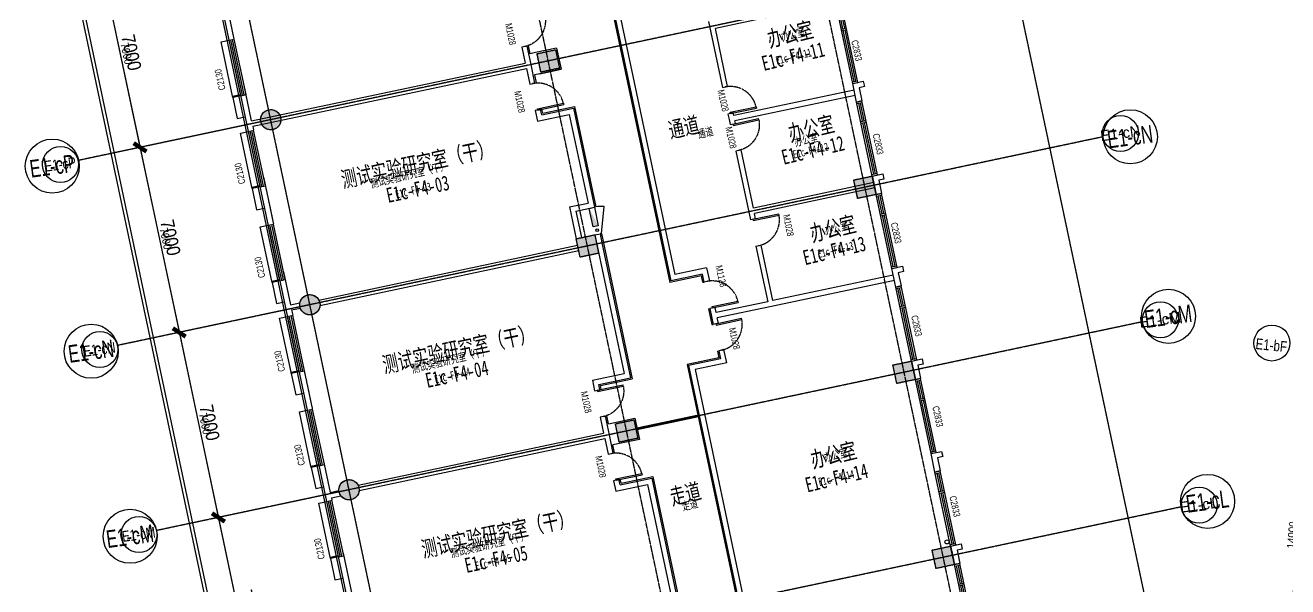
# Model space of a CAD drawing. Header units: millimetres. Extents: x 11669738 to 11859441, y -6222081 to -6069093.
# Drawn here: x 11678483 to 11725210, y -6157196 to -6136416 of the extents above; entities that cross this region are included whole.
import ezdxf
from ezdxf.enums import TextEntityAlignment as Align

# ---------------------------------------------------------------- set-up
doc = ezdxf.new("R2010")
doc.units = ezdxf.units.MM
for name, pattern in [('DASH', [0.35, 0.25, -0.1]), ('E-COLS-F4$0$HIDDEN', [0.375, 0.25, -0.125]), ('E-RG-1F$0$$0$DOTE', [2.42, 2, -0.2, 0.02, -0.2]), ('E1-RI-4F$0$DASHDOT', [1, 0.5, -0.25, 0, -0.25]), ('E1-RI-4F$0$DASHED', [0.75, 0.5, -0.25]), ('E1-RI-4F$0$DASHED2', [0.375, 0.25, -0.125]), ('XRE2$0$HIDDEN', [0.375, 0.25, -0.125])]:
    doc.linetypes.add(name, pattern=pattern)
for name, color, linetype in [('A—墙体', 7, 'Continuous'), ('A—文字索引', 40, 'Continuous'), ('A—轴线、尺寸', 1, 'Continuous'), ('A—门窗', 135, 'Continuous'), ('E-COLS-F4$0$0S-COLS-HATCH', 8, 'Continuous'), ('E-COLS-F4$0$0S-COLS-I', 90, 'E-COLS-F4$0$HIDDEN'), ('E1-RI-4F$0$0M-FIRE', 30, 'E1-RI-4F$0$DASHDOT'), ('E1-RI-4F$0$A-HATH', 9, 'Continuous'), ('E1-RI-4F$0$A-ROOF-DRAN', 175, 'Continuous'), ('E1-RI-4F$0$A-SYMB-DOOR', 4, 'Continuous'), ('E1-RI-4F$0$A-SYMB-DOOR1', 4, 'Continuous'), ('I—平面—文字', 40, 'Continuous'), ('I—平面—文字（放大1：100）', 40, 'XRE2$0$HIDDEN'), ('I—平面—消防设施', 10, 'Continuous'), ('I—平面—装饰面层线', 192, 'Continuous'), ('I—平面—门', 22, 'Continuous'), ('轴线100', 1, 'Continuous')]:
    doc.layers.add(name, color=color, linetype=linetype)
doc.layers.add('E1-RI-4F$0$A-WALL', color=7, linetype='Continuous', lineweight=5)
doc.styles.add('ARIAL', font='SIMYOU.TTF', dxfattribs={"width": 0.9})
doc.styles.add('E1-RI-4F$0$ECADI-TXT', font='SIMYOU.TTF')
doc.styles.add('XD2008', font='simhei.ttf', dxfattribs={"width": 0.85})
doc.dimstyles.new('200', dxfattribs={"dimscale": 200, "dimtxt": 2.5, "dimasz": 2, "dimexe": 1, "dimexo": 1, "dimgap": 0.8, "dimtad": 1, "dimdec": 0, "dimdsep": 46, "dimtxsty": 'ARIAL', "dimblk1": 'ARCHTICK', "dimblk2": 'ARCHTICK', "dimsah": 1, "dimcen": -0.9, "dimdle": 1, "dimclrd": 256, "dimclre": 256, "dimclrt": 40, "dimaunit": 1, "dimadec": 0, "dimazin": 0, "dimtfac": 0.35, "dimtdec": 0, "dimtix": 1, "dimtmove": 2, "dimatfit": 3, "dimldrblk": 'ARCHTICK', "dimfxl": 0, "dimtvp": 0.8, "dimtolj": 1, "dimtzin": 0, "dimarcsym": 0})
doc.dimstyles.new('副本 100', dxfattribs={"dimscale": 100, "dimtxt": 2.5, "dimasz": 2, "dimexe": 1, "dimexo": 1, "dimgap": 0.8, "dimtad": 1, "dimdec": 0, "dimdsep": 46, "dimtxsty": 'ARIAL', "dimblk1": 'ARCHTICK', "dimblk2": 'ARCHTICK', "dimsah": 1, "dimcen": -0.9, "dimdle": 1, "dimclrd": 256, "dimclre": 256, "dimclrt": 40, "dimaunit": 1, "dimadec": 0, "dimazin": 0, "dimtfac": 0.35, "dimtdec": 0, "dimtix": 1, "dimtmove": 2, "dimatfit": 3, "dimldrblk": 'ARCHTICK', "dimfxl": 0, "dimtvp": 0.8, "dimtolj": 1, "dimtzin": 0, "dimarcsym": 0})

# ---------------------------------------------------------------- blocks, each defined once
blk = doc.blocks.new('E1-RI-4F$0$ECADI-TAG-DOOR')
blk = doc.blocks.new('E1-RI-4F$0$窗4')
at = {"layer": 'A—门窗'}
for p, q in [((10183925, -8423476), (10183925, -8420676)), ((10183925, -8420676), (10184125, -8420676)), ((10184125, -8423476), (10184125, -8420676)), ((10183925, -8420736), (10184125, -8420736)), ((10183992, -8421416), (10183992, -8420736)), ((10184058, -8421416), (10184058, -8420736)), ((10183925, -8421416), (10184125, -8421416)), ((10183925, -8421476), (10184125, -8421476)), ((10183992, -8423416), (10183992, -8421476)), ((10184058, -8423416), (10184058, -8421476)), ((10183925, -8423416), (10184125, -8423416)), ((10183925, -8423476), (10184125, -8423476))]:
    blk.add_line(p, q, dxfattribs=at)
blk = doc.blocks.new('E1-RI-4F$0$XFX-BX')
blk.add_lwpolyline([(0, 0), (0, 200), (700, 200), (700, 0)], close=True)
blk.add_solid([(0, 0), (0, 0), (700, 0), (700, 200)])
blk = doc.blocks.new('E1-RI-4F$0$窗3')
at = {"layer": 'A—门窗'}
for p, q in [((10160998, -8417102), (10161298, -8417102)), ((10161298, -8419202), (10161298, -8417102)), ((10161364, -8419202), (10161364, -8417102)), ((10161431, -8419202), (10161431, -8417102)), ((10161498, -8419202), (10161498, -8417102)), ((10161298, -8419202), (10161498, -8419202))]:
    blk.add_line(p, q, dxfattribs=at)
for points in [[(10160998, -8419152), (10160998, -8417102), (10160998, -8417102)], [(10161298, -8419202), (10160998, -8419202), (10160998, -8419152), (10161298, -8419152)], [(10160998, -8419202), (10160998, -8420002), (10161298, -8420002)]]:
    blk.add_lwpolyline(points, dxfattribs=at)
at = {"layer": 'E1-RI-4F$0$A-WALL'}
blk.add_line((10161298, -8417102), (10161498, -8417102), dxfattribs=at)
blk = doc.blocks.new('E-COLS-F4')
at = {"layer": 'E-COLS-F4$0$0S-COLS-HATCH'}
for points in [[(11697425, -6137467), (11698110, -6137322), (11698255, -6138007), (11697570, -6138152)], [(11709147, -6142141), (11709832, -6141996), (11709977, -6142681), (11709292, -6142826)], [(11698875, -6144316), (11699560, -6144171), (11699705, -6144856), (11699020, -6145000)], [(11710597, -6148989), (11711282, -6148844), (11711427, -6149529), (11710742, -6149674)], [(11700325, -6151164), (11701010, -6151019), (11701154, -6151704), (11700470, -6151849)], [(11712047, -6155838), (11712732, -6155693), (11712877, -6156377), (11712192, -6156522)]]:
    blk.add_hatch(color=18, dxfattribs=at).paths.add_polyline_path(points)
h = blk.add_hatch(color=18, dxfattribs=at)
edge = h.paths.add_edge_path()
edge.add_arc((11687568, -6139912), 375, 0, 360)
h = blk.add_hatch(color=18, dxfattribs=at)
edge = h.paths.add_edge_path()
edge.add_arc((11689018, -6146760), 375, 0, 360)
h = blk.add_hatch(color=18, dxfattribs=at)
edge = h.paths.add_edge_path()
edge.add_arc((11690467, -6153608), 375, 0, 360)
at = {"layer": 'A—墙体'}
for points in [[(11697425, -6137467), (11698110, -6137322), (11698255, -6138007), (11697570, -6138152)], [(11709147, -6142141), (11709832, -6141996), (11709977, -6142681), (11709292, -6142826)], [(11698875, -6144316), (11699560, -6144171), (11699705, -6144856), (11699020, -6145000)], [(11710597, -6148989), (11711282, -6148844), (11711427, -6149529), (11710742, -6149674)], [(11700325, -6151164), (11701010, -6151019), (11701154, -6151704), (11700470, -6151849)], [(11712047, -6155838), (11712732, -6155693), (11712877, -6156377), (11712192, -6156522)]]:
    blk.add_lwpolyline(points, close=True, dxfattribs=at)
blk.add_lwpolyline([(11698314, -6138046), (11697532, -6138212)], dxfattribs=at)
for centre in [(11687568, -6139912), (11689018, -6146760), (11690467, -6153608)]:
    blk.add_circle(centre, 375, dxfattribs=at)
at = {"layer": 'E-COLS-F4$0$0S-COLS-I'}
for points in [[(11697425, -6137467), (11698110, -6137322), (11698255, -6138007), (11697570, -6138152)], [(11709147, -6142141), (11709832, -6141996), (11709977, -6142681), (11709292, -6142826)], [(11698875, -6144316), (11699560, -6144171), (11699705, -6144856), (11699020, -6145000)], [(11710597, -6148989), (11711282, -6148844), (11711427, -6149529), (11710742, -6149674)], [(11700325, -6151164), (11701010, -6151019), (11701154, -6151704), (11700470, -6151849)], [(11712047, -6155838), (11712732, -6155693), (11712877, -6156377), (11712192, -6156522)]]:
    blk.add_lwpolyline(points, close=True, dxfattribs=at)
for centre in [(11687568, -6139912), (11689018, -6146760), (11690467, -6153608)]:
    blk.add_circle(centre, 375, dxfattribs=at)
at = {"layer": 'I—平面—装饰面层线'}
for p, q in [((11697366, -6137429), (11697170, -6137470)), ((11698149, -6137263), (11697366, -6137429)), ((11698149, -6137263), (11698314, -6138046)), ((11698314, -6138046), (11697532, -6138212)), ((11697532, -6138212), (11698314, -6138046)), ((11697532, -6138212), (11697336, -6138253))]:
    blk.add_line(p, q, dxfattribs=at)
blk = doc.blocks.new('_ArchTick')
at = {"color": 0, "linetype": 'ByBlock', "const_width": 0.4}
blk.add_lwpolyline([(-0.5, -0.5), (0.5, 0.5)], dxfattribs=at)
blk = doc.blocks.new('*D174')
at = {"layer": 'A—轴线、尺寸', "linetype": 'ByBlock', "lineweight": -2}
for p, q in [((11684915, -6126163), (11678672, -6127485)), ((11678826, -6127248), (11697082, -6213487)), ((11703088, -6212011), (11696845, -6213332))]:
    blk.add_line(p, q, dxfattribs=at)
at = {"layer": 'Defpoints', "color": 0, "linetype": 'ByBlock'}
for p in [(11685111, -6126122), (11703284, -6211969), (11697041, -6213291)]:
    blk.add_point(p, dxfattribs=at)
at = {"layer": 'A—轴线、尺寸', "linetype": 'ByBlock', "lineweight": -2, "xscale": 400.0000000000001, "yscale": 400, "zscale": 400}
for p, rotation in [((11678867, -6127443), 101.9526484555738), ((11697041, -6213291), 281.9526484555738)]:
    blk.add_blockref('_ArchTick', p, dxfattribs=dict(at, rotation=rotation))
at = {"layer": 'A—轴线、尺寸', "color": 40, "linetype": 'ByBlock', "insert": (11688355, -6170282), "char_height": 500, "attachment_point": 5, "rotation": 281.9526, "style": 'ARIAL'}
blk.add_mtext('\\A1;87750', dxfattribs=at)
blk = doc.blocks.new('*D184')
at = {"layer": 'A—轴线、尺寸', "linetype": 'ByBlock', "lineweight": -2}
for p, q in [((11690328, -6153638), (11685436, -6154673)), ((11685591, -6154436), (11687123, -6161676)), ((11691778, -6160486), (11686886, -6161521))]:
    blk.add_line(p, q, dxfattribs=at)
at = {"layer": 'Defpoints', "color": 0, "linetype": 'ByBlock'}
for p in [(11690524, -6153596), (11691973, -6160445), (11687082, -6161480)]:
    blk.add_point(p, dxfattribs=at)
at = {"layer": 'A—轴线、尺寸', "linetype": 'ByBlock', "lineweight": -2, "xscale": 400.0000000000001, "yscale": 400, "zscale": 400}
for p, rotation in [((11685632, -6154632), 101.9526484555738), ((11687082, -6161480), 281.9526484555738)]:
    blk.add_blockref('_ArchTick', p, dxfattribs=dict(at, rotation=rotation))
at = {"layer": 'A—轴线、尺寸', "color": 40, "linetype": 'ByBlock', "insert": (11686758, -6157971), "char_height": 500, "attachment_point": 5, "rotation": 281.9526, "style": 'ARIAL'}
blk.add_mtext('\\A1;7000', dxfattribs=at)
blk = doc.blocks.new('*D185')
at = {"layer": 'A—轴线、尺寸', "linetype": 'ByBlock', "lineweight": -2}
for p, q in [((11688878, -6146790), (11683987, -6147825)), ((11684141, -6147588), (11685673, -6154828)), ((11690328, -6153638), (11685436, -6154673))]:
    blk.add_line(p, q, dxfattribs=at)
at = {"layer": 'Defpoints', "color": 0, "linetype": 'ByBlock'}
for p in [(11689074, -6146748), (11690524, -6153596), (11685632, -6154632)]:
    blk.add_point(p, dxfattribs=at)
at = {"layer": 'A—轴线、尺寸', "linetype": 'ByBlock', "lineweight": -2, "xscale": 400.0000000000001, "yscale": 400, "zscale": 400}
for p, rotation in [((11684182, -6147784), 101.9526484555738), ((11685632, -6154632), 281.9526484555738)]:
    blk.add_blockref('_ArchTick', p, dxfattribs=dict(at, rotation=rotation))
at = {"layer": 'A—轴线、尺寸', "color": 40, "linetype": 'ByBlock', "insert": (11685308, -6151123), "char_height": 500, "attachment_point": 5, "rotation": 281.9526, "style": 'ARIAL'}
blk.add_mtext('\\A1;7000', dxfattribs=at)
blk = doc.blocks.new('*D186')
at = {"layer": 'A—轴线、尺寸', "linetype": 'ByBlock', "lineweight": -2}
for p, q in [((11687428, -6139941), (11682537, -6140977)), ((11682691, -6140740), (11684224, -6147979)), ((11688878, -6146790), (11683987, -6147825))]:
    blk.add_line(p, q, dxfattribs=at)
at = {"layer": 'Defpoints', "color": 0, "linetype": 'ByBlock'}
for p in [(11687624, -6139900), (11689074, -6146748), (11684182, -6147784)]:
    blk.add_point(p, dxfattribs=at)
at = {"layer": 'A—轴线、尺寸', "linetype": 'ByBlock', "lineweight": -2, "xscale": 400.0000000000001, "yscale": 400, "zscale": 400}
for p, rotation in [((11682733, -6140935), 101.9526484555738), ((11684182, -6147784), 281.9526484555738)]:
    blk.add_blockref('_ArchTick', p, dxfattribs=dict(at, rotation=rotation))
at = {"layer": 'A—轴线、尺寸', "color": 40, "linetype": 'ByBlock', "insert": (11683858, -6144275), "char_height": 500, "attachment_point": 5, "rotation": 281.9526, "style": 'ARIAL'}
blk.add_mtext('\\A1;7000', dxfattribs=at)
blk = doc.blocks.new('*D187')
at = {"layer": 'A—轴线、尺寸', "linetype": 'ByBlock', "lineweight": -2}
for p, q in [((11685979, -6133093), (11681087, -6134129)), ((11681241, -6133891), (11682774, -6141131)), ((11687428, -6139941), (11682537, -6140977))]:
    blk.add_line(p, q, dxfattribs=at)
at = {"layer": 'Defpoints', "color": 0, "linetype": 'ByBlock'}
for p in [(11686174, -6133052), (11687624, -6139900), (11682733, -6140935)]:
    blk.add_point(p, dxfattribs=at)
at = {"layer": 'A—轴线、尺寸', "linetype": 'ByBlock', "lineweight": -2, "xscale": 400.0000000000001, "yscale": 400, "zscale": 400}
for p, rotation in [((11681283, -6134087), 101.9526484555738), ((11682733, -6140935), 281.9526484555738)]:
    blk.add_blockref('_ArchTick', p, dxfattribs=dict(at, rotation=rotation))
at = {"layer": 'A—轴线、尺寸', "color": 40, "linetype": 'ByBlock', "insert": (11682409, -6137426), "char_height": 500, "attachment_point": 5, "rotation": 281.9526, "style": 'ARIAL'}
blk.add_mtext('\\A1;7000', dxfattribs=at)
blk = doc.blocks.new('*D386')
at = {"layer": 'Defpoints', "color": 0, "linetype": 'ByBlock'}
for p in [(11958260, -6339467), (11952068, -6352974), (11957027, -6353413)]:
    blk.add_point(p, dxfattribs=at)
at = {"layer": '轴线100', "linetype": 'ByBlock', "lineweight": -2}
for p, q in [((11953310, -6338929), (11952059, -6353074)), ((11958160, -6339458), (11953201, -6339020)), ((11956927, -6353404), (11951968, -6352966))]:
    blk.add_line(p, q, dxfattribs=at)
at = {"layer": '轴线100', "linetype": 'ByBlock', "lineweight": -2, "xscale": 200, "yscale": 200, "zscale": 200}
for p, rotation in [((11953301, -6339029), 84.94782860317694), ((11952068, -6352974), 264.947828603177)]:
    blk.add_blockref('_ArchTick', p, dxfattribs=dict(at, rotation=rotation))
at = {"layer": '轴线100', "color": 40, "linetype": 'ByBlock', "insert": (11952455, -6345981), "char_height": 300, "attachment_point": 5, "rotation": 84.9478, "style": 'ARIAL'}
blk.add_mtext('\\A1;14000', dxfattribs=at)
blk = doc.blocks.new('*D348')
at = {"layer": 'Defpoints', "color": 0, "linetype": 'ByBlock'}
for p in [(11685111, -6126122), (11703284, -6211969), (11696925, -6213316)]:
    blk.add_point(p, dxfattribs=at)
at = {"layer": '轴线100', "linetype": 'ByBlock', "lineweight": -2}
for p, q in [((11685013, -6126143), (11678654, -6127489)), ((11678731, -6127370), (11696946, -6213413)), ((11703186, -6211990), (11696827, -6213336))]:
    blk.add_line(p, q, dxfattribs=at)
at = {"layer": '轴线100', "linetype": 'ByBlock', "lineweight": -2, "xscale": 200, "yscale": 200, "zscale": 200}
for p, rotation in [((11678751, -6127468), 101.9526484590923), ((11696925, -6213316), 281.9526484590923)]:
    blk.add_blockref('_ArchTick', p, dxfattribs=dict(at, rotation=rotation))
at = {"layer": '轴线100', "color": 40, "linetype": 'ByBlock', "insert": (11688063, -6170344), "char_height": 300, "attachment_point": 5, "rotation": 281.9526, "style": 'ARIAL'}
blk.add_mtext('\\A1;87750', dxfattribs=at)
blk = doc.blocks.new('*D358')
at = {"layer": 'Defpoints', "color": 0, "linetype": 'ByBlock'}
for p in [(11690523, -6153597), (11691973, -6160445), (11687082, -6161480)]:
    blk.add_point(p, dxfattribs=at)
at = {"layer": '轴线100', "linetype": 'ByBlock', "lineweight": -2}
for p, q in [((11690426, -6153617), (11685534, -6154653)), ((11685611, -6154534), (11687102, -6161578)), ((11691875, -6160465), (11686984, -6161501))]:
    blk.add_line(p, q, dxfattribs=at)
at = {"layer": '轴线100', "linetype": 'ByBlock', "lineweight": -2, "xscale": 200, "yscale": 200, "zscale": 200}
for p, rotation in [((11685632, -6154632), 101.9526484590923), ((11687082, -6161480), 281.9526484590923)]:
    blk.add_blockref('_ArchTick', p, dxfattribs=dict(at, rotation=rotation))
at = {"layer": '轴线100', "color": 40, "linetype": 'ByBlock', "insert": (11686582, -6158009), "char_height": 300, "attachment_point": 5, "rotation": 281.9526, "style": 'ARIAL'}
blk.add_mtext('\\A1;7000', dxfattribs=at)
blk = doc.blocks.new('*D359')
at = {"layer": 'Defpoints', "color": 0, "linetype": 'ByBlock'}
for p in [(11689074, -6146748), (11690523, -6153597), (11685632, -6154632)]:
    blk.add_point(p, dxfattribs=at)
at = {"layer": '轴线100', "linetype": 'ByBlock', "lineweight": -2}
for p, q in [((11688976, -6146769), (11684084, -6147804)), ((11684161, -6147686), (11685653, -6154730)), ((11690426, -6153617), (11685534, -6154653))]:
    blk.add_line(p, q, dxfattribs=at)
at = {"layer": '轴线100', "linetype": 'ByBlock', "lineweight": -2, "xscale": 200, "yscale": 200, "zscale": 200}
for p, rotation in [((11684182, -6147784), 101.9526484590923), ((11685632, -6154632), 281.9526484590923)]:
    blk.add_blockref('_ArchTick', p, dxfattribs=dict(at, rotation=rotation))
at = {"layer": '轴线100', "color": 40, "linetype": 'ByBlock', "insert": (11685132, -6151160), "char_height": 300, "attachment_point": 5, "rotation": 281.9526, "style": 'ARIAL'}
blk.add_mtext('\\A1;7000', dxfattribs=at)
blk = doc.blocks.new('*D360')
at = {"layer": 'Defpoints', "color": 0, "linetype": 'ByBlock'}
for p in [(11687624, -6139900), (11689074, -6146748), (11684182, -6147784)]:
    blk.add_point(p, dxfattribs=at)
at = {"layer": '轴线100', "linetype": 'ByBlock', "lineweight": -2}
for p, q in [((11687526, -6139921), (11682635, -6140956)), ((11682712, -6140838), (11684203, -6147882)), ((11688976, -6146769), (11684084, -6147804))]:
    blk.add_line(p, q, dxfattribs=at)
at = {"layer": '轴线100', "linetype": 'ByBlock', "lineweight": -2, "xscale": 200, "yscale": 200, "zscale": 200}
for p, rotation in [((11682732, -6140936), 101.9526484590923), ((11684182, -6147784), 281.9526484590923)]:
    blk.add_blockref('_ArchTick', p, dxfattribs=dict(at, rotation=rotation))
at = {"layer": '轴线100', "color": 40, "linetype": 'ByBlock', "insert": (11683682, -6144312), "char_height": 300, "attachment_point": 5, "rotation": 281.9526, "style": 'ARIAL'}
blk.add_mtext('\\A1;7000', dxfattribs=at)
blk = doc.blocks.new('*D361')
at = {"layer": 'Defpoints', "color": 0, "linetype": 'ByBlock'}
for p in [(11686174, -6133052), (11687624, -6139900), (11682732, -6140936)]:
    blk.add_point(p, dxfattribs=at)
at = {"layer": '轴线100', "linetype": 'ByBlock', "lineweight": -2}
for p, q in [((11686076, -6133073), (11681185, -6134108)), ((11681262, -6133989), (11682753, -6141033)), ((11687526, -6139921), (11682635, -6140956))]:
    blk.add_line(p, q, dxfattribs=at)
at = {"layer": '轴线100', "linetype": 'ByBlock', "lineweight": -2, "xscale": 200, "yscale": 200, "zscale": 200}
for p, rotation in [((11681283, -6134087), 101.9526484590923), ((11682732, -6140936), 281.9526484590923)]:
    blk.add_blockref('_ArchTick', p, dxfattribs=dict(at, rotation=rotation))
at = {"layer": '轴线100', "color": 40, "linetype": 'ByBlock', "insert": (11682233, -6137464), "char_height": 300, "attachment_point": 5, "rotation": 281.9526, "style": 'ARIAL'}
blk.add_mtext('\\A1;7000', dxfattribs=at)
blk = doc.blocks.new('4')
at = {"layer": '轴线100', "linetype": 'ByBlock'}
blk.add_circle((11951709.9, -6338875.4, 0), 666.7, dxfattribs=at)
at = {"layer": '轴线100', "color": 40, "style": 'ARIAL', "width": 0.8}
blk.add_text('E1-bF', height=400, rotation=354, dxfattribs=at).set_placement((11951688, -6338957.9, 0), align=Align.MIDDLE_CENTER)
at = {"layer": '轴线100', "linetype": 'ByBlock'}
dim = blk.add_linear_dim(base=(11952067.9, -6352974.4, 0), p1=(11958259.9, -6339467.2, 0), p2=(11957027, -6353412.8, 0), angle=84.94783, dimstyle='副本 100', override={"dimtxt": 3}, dxfattribs=at)
dim.commit()
dim.dimension.update_dxf_attribs({"geometry": '*D386', "text_midpoint": (11952455.3, -6345981.3, 0)})

msp = doc.modelspace()

# ---------------------------------------------------------------- linework, layer by layer
at = {"layer": 'A—墙体'}
for p, q in [((11684181.4, -6128260.6), (11694013.6, -6174706.5)), ((11699474.4, -6132178.4), (11702373.9, -6145874.8)), ((11699711.5, -6132332.6), (11702528.1, -6145637.8)), ((11686220.3, -6136926.4), (11685837.1, -6135116.5)), ((11708475.8, -6135588.1), (11704023.8, -6136530.5)), ((11703766, -6136278.5), (11704283.8, -6138724.3)), ((11704479.4, -6138682.8), (11704023.8, -6136530.5)), ((11697058.8, -6137187.3), (11696863.1, -6137228.7)), ((11696863.1, -6137228.7), (11696987.4, -6137815.7)), ((11697203.8, -6137872.1), (11697058.8, -6137187.3)), ((11686862.3, -6139959.1), (11696987.4, -6137815.7)), ((11686903.7, -6140154.7), (11697028.8, -6138011.3)), ((11697028.8, -6138011.3), (11697153.1, -6138598.3)), ((11697348.7, -6138556.9), (11697203.8, -6137872.1)), ((11686862.3, -6139959.1), (11686572.3, -6138589.5)), ((11697153.1, -6138598.3), (11697348.7, -6138556.9)), ((11704283.8, -6138724.3), (11704479.4, -6138682.8)), ((11709159.2, -6138816.5), (11704707.2, -6139759)), ((11709200.6, -6139012.2), (11704748.7, -6139954.7)), ((11697555.8, -6139535.2), (11697360.2, -6139576.6)), ((11697360.2, -6139576.6), (11697443, -6139968)), ((11697443, -6139968), (11698617.6, -6139719.3)), ((11697597.3, -6139730.9), (11697555.8, -6139535.2)), ((11697597.3, -6139730.9), (11698771.8, -6139482.2)), ((11698617.6, -6139719.3), (11699311.4, -6142996.8)), ((11698771.8, -6139482.2), (11699548.5, -6143151.1)), ((11704686.5, -6139661.2), (11704490.9, -6139702.6)), ((11704490.9, -6139702.6), (11704532.3, -6139898.2)), ((11704532.3, -6139898.2), (11704573.7, -6140093.9)), ((11704707.2, -6139759), (11704686.5, -6139661.2)), ((11686903.7, -6140154.7), (11686934.8, -6140301.8)), ((11704573.7, -6140093.9), (11704769.4, -6140052.5)), ((11704769.4, -6140052.5), (11704748.7, -6139954.7)), ((11704976.5, -6141030.8), (11704780.8, -6141072.2)), ((11704780.8, -6141072.2), (11705319.3, -6143615.9)), ((11705432.1, -6143183.1), (11704976.5, -6141030.8)), ((11709884.1, -6142240.7), (11705432.1, -6143183.1)), ((11709925.5, -6142436.3), (11705473.5, -6143378.8)), ((11698626.4, -6143141.9), (11699311.4, -6142996.8)), ((11698626.4, -6143141.9), (11698874.9, -6144315.8)), ((11698863.4, -6143296.1), (11699548.5, -6143151.1)), ((11698863.4, -6143296.1), (11699070.6, -6144274.4)), ((11705514.9, -6143574.4), (11705319.3, -6143615.9)), ((11705514.9, -6143574.4), (11705473.5, -6143378.8)), ((11699559.9, -6144170.8), (11699755.6, -6144129.4)), ((11699755.6, -6144129.4), (11699828.1, -6144471.7)), ((11689350.3, -6146587.5), (11698926.8, -6144560.2)), ((11699070.6, -6144274.4), (11699364, -6144212.3)), ((11699559.9, -6144170.8), (11700647.2, -6149306.8)), ((11699828.1, -6144471.7), (11700884.3, -6149461.1)), ((11705526.4, -6144594.2), (11705722, -6144552.8)), ((11705526.4, -6144594.2), (11705961.3, -6146648.6)), ((11706157, -6146607.2), (11705722, -6144552.8)), ((11689391.7, -6146783.2), (11698968.2, -6144755.9)), ((11699653, -6144610.9), (11699653.1, -6144610.9)), ((11688042.8, -6145535.6), (11688301.7, -6146758.5)), ((11703701.9, -6145389.3), (11702528.1, -6145637.8)), ((11703701.9, -6145389.3), (11703805.4, -6145878.4)), ((11703547.6, -6145626.4), (11702373.9, -6145874.8)), ((11703609.8, -6145919.9), (11703547.6, -6145626.4)), ((11703805.4, -6145878.4), (11703609.8, -6145919.9)), ((11710650.4, -6145860.4), (11706100.5, -6146823.6)), ((11710608.9, -6145664.8), (11706157, -6146607.2)), ((11688301.7, -6146758.5), (11688650.1, -6146684.7)), ((11688343.2, -6146954.1), (11688674.2, -6146884.1)), ((11704012.5, -6146856.8), (11703816.9, -6146898.2)), ((11703816.9, -6146898.2), (11703941.1, -6147485.2)), ((11704054, -6147052.4), (11704012.5, -6146856.8)), ((11705961.3, -6146648.6), (11704055.9, -6147052)), ((11706100.5, -6146823.6), (11704095.4, -6147248.1)), ((11688343.2, -6146954.1), (11688384.7, -6147150)), ((11704136.8, -6147443.7), (11704095.4, -6147248.1)), ((11704136.8, -6147443.7), (11703941.1, -6147485.2)), ((11704210.4, -6148757), (11703036.6, -6149005.5)), ((11704343.9, -6148422.1), (11704148.2, -6148463.5)), ((11704148.2, -6148463.5), (11704210.4, -6148757)), ((11704447.5, -6148911.2), (11704343.9, -6148422.1)), ((11703036.6, -6149005.5), (11705211.2, -6159277.9)), ((11704447.5, -6148911.2), (11703273.7, -6149159.7)), ((11703273.7, -6149159.7), (11705365.4, -6159040.8)), ((11699472.6, -6149555.5), (11700647.2, -6149306.8)), ((11699472.6, -6149555.5), (11699555.5, -6149946.8)), ((11699709.7, -6149709.7), (11700884.3, -6149461.1)), ((11699751.1, -6149905.4), (11699709.7, -6149709.7)), ((11699555.5, -6149946.8), (11699751.1, -6149905.4)), ((11699958.2, -6150883.7), (11699762.6, -6150925.1)), ((11699762.6, -6150925.1), (11699886.8, -6151512.1)), ((11700103.2, -6151568.5), (11699958.2, -6150883.7)), ((11690800, -6153435.7), (11699886.8, -6151512.1)), ((11700248.2, -6152253.4), (11700103.2, -6151568.5)), ((11690841.5, -6153631.4), (11699928.3, -6151707.8)), ((11699928.3, -6151707.8), (11700052.5, -6152294.8)), ((11689513.2, -6152481.7), (11689772.1, -6153704.6)), ((11700052.5, -6152294.8), (11700248.2, -6152253.4)), ((11700455.3, -6153231.7), (11700259.6, -6153273.1)), ((11700259.6, -6153273.1), (11700342.5, -6153664.4)), ((11700342.5, -6153664.4), (11701517, -6153415.8)), ((11700496.7, -6153427.3), (11700455.3, -6153231.7)), ((11700496.7, -6153427.3), (11701671.3, -6153178.7)), ((11701517, -6153415.8), (11702604.3, -6158552)), ((11701671.3, -6153178.7), (11702727.5, -6158168.1)), ((11689772.1, -6153704.6), (11690093.2, -6153636.6)), ((11689813.5, -6153900.2), (11690162, -6153826.5)), ((11689813.5, -6153900.2), (11689834.2, -6153998.1)), ((11690248.4, -6155954.7), (11690569.4, -6157471.1))]:
    msp.add_line(p, q, dxfattribs=at)
for points in [[(11709107.5, -6138572.2), (11709498.8, -6138489.3), (11709540.2, -6138685), (11709344.6, -6138726.4), (11709448.1, -6139215.6), (11709252.4, -6139257), (11709107.5, -6138572.2)], [(11709832.3, -6141996.3), (11710223.7, -6141913.4), (11710265.1, -6142109.1), (11710069.4, -6142150.5), (11710173, -6142639.7), (11709977.3, -6142681.1), (11709832.3, -6141996.3)], [(11710557.2, -6145420.4), (11710948.5, -6145337.5), (11710989.9, -6145533.2), (11710794.3, -6145574.6), (11710897.8, -6146063.8), (11710702.2, -6146105.2), (11710557.2, -6145420.4)], [(11711282.1, -6148844.5), (11711673.4, -6148761.7), (11711714.8, -6148957.3), (11711519.1, -6148998.7), (11711622.7, -6149487.9), (11711427, -6149529.3), (11711282.1, -6148844.5)], [(11712006.9, -6152268.6), (11712398.2, -6152185.8), (11712439.7, -6152381.4), (11712244, -6152422.9), (11712347.6, -6152912), (11712151.9, -6152953.4), (11712006.9, -6152268.6)], [(11712731.8, -6155692.7), (11713123.1, -6155609.9), (11713164.5, -6155805.6), (11712968.9, -6155847), (11713072.4, -6156336.1), (11712876.8, -6156377.6), (11712731.8, -6155692.7)]]:
    msp.add_lwpolyline(points, dxfattribs=at)
at = {"layer": 'A—轴线、尺寸', "linetype": 'ByBlock'}
for p, q in [((11722209.3, -6168354.2, 0), (11710962.7, -6115227, 0)), ((11704543.7, -6220103.1, 0), (11683586, -6121102.6, 0)), ((11716917.4, -6133698.8, 0), (11680459.9, -6141416.6, 0)), ((11687567.8, -6139911.9, 0), (11680459.9, -6141416.6, 0)), ((11718367.1, -6140547.1, 0), (11681901.6, -6148266.6, 0)), ((11689017.5, -6146760.2, 0), (11681901.6, -6148266.6, 0)), ((11719816.8, -6147395.3, 0), (11683343.4, -6155116.5, 0)), ((11687743.6, -6154185, 0), (11683343.4, -6155116.5, 0)), ((11721266.5, -6154243.5, 0), (11684785.1, -6161966.4, 0))]:
    msp.add_line(p, q, dxfattribs=at)
for centre in [(11719382.9, -6140543.9, 0), (11679482.7, -6141629.9, 0), (11720795.1, -6147188.2, 0), (11680924.5, -6148479.8, 0), (11722244.9, -6154036.4, 0), (11682366.2, -6155329.7, 0)]:
    msp.add_circle(centre, 1000, dxfattribs=at)
at = {"layer": 'A—门窗'}
msp.add_line((11684103.6, -6128277.1), (11693977.3, -6174918.6), dxfattribs=at)
at = {"layer": 'E1-RI-4F$0$0M-FIRE', "linetype": 'E1-RI-4F$0$DASHED', "const_width": 100}
msp.add_lwpolyline([(11701130.9, -6151351), (11703430.2, -6150864.8)], dxfattribs=at)
at = {"layer": 'E1-RI-4F$0$A-HATH', "linetype": 'E1-RI-4F$0$DASHED2'}
for p, q in [((11687307.6, -6142062.6), (11687670, -6143774.8)), ((11689119.7, -6150623), (11688778, -6149008.6))]:
    msp.add_line(p, q, dxfattribs=at)
at = {"layer": 'E1-RI-4F$0$A-ROOF-DRAN'}
msp.add_circle((11712597.7, -6155536.6), 75, dxfattribs=at)
at = {"layer": 'I—平面—消防设施'}
msp.add_circle((11699651.3, -6143998.2, 0), 50, dxfattribs=at)
at = {"layer": 'I—平面—装饰面层线'}
for p, q in [((11699415.1, -6132139.8), (11702335.3, -6145934.1)), ((11697169.8, -6137470.4), (11697107.7, -6137176.9)), ((11697335.5, -6138253), (11697397.7, -6138546.5)), ((11697635.8, -6139671.6), (11698810.4, -6139423)), ((11698810.4, -6139423), (11699597.4, -6143140.7)), ((11697635.8, -6139671.6), (11697604.8, -6139524.9)), ((11699804.5, -6144119), (11700943.6, -6149499.6)), ((11703509.1, -6145685.6), (11702335.3, -6145934.1)), ((11703560.9, -6145930.2), (11703509.1, -6145685.6)), ((11703768, -6146908.5), (11703892.2, -6147495.5)), ((11704151.1, -6148718.4), (11702977.3, -6148966.9)), ((11704099.3, -6148473.8), (11704151.1, -6148718.4)), ((11702977.3, -6148966.9), (11705172.6, -6159337.2)), ((11699769, -6149748.3), (11700943.6, -6149499.6)), ((11699800.1, -6149895), (11699769, -6149748.3)), ((11700069.3, -6151166.9), (11700007.2, -6150873.4)), ((11700297.1, -6152243), (11700235, -6151949.5)), ((11700535.3, -6153368.1), (11700504.2, -6153221.3)), ((11700535.3, -6153368.1), (11701709.8, -6153119.4)), ((11701709.8, -6153119.4), (11702848.9, -6158500.4))]:
    msp.add_line(p, q, dxfattribs=at)
for points in [[(11697058.8, -6137187.3), (11697107.7, -6137176.9)], [(11697348.7, -6138556.9), (11697397.7, -6138546.5)], [(11697604.8, -6139524.9), (11697555.8, -6139535.2)], [(11699597.4, -6143140.7), (11699548.5, -6143151.1)], [(11699804.5, -6144119), (11699755.6, -6144129.4)], [(11703560.9, -6145930.2), (11703609.8, -6145919.9)], [(11703768, -6146908.5), (11703816.9, -6146898.2)], [(11703892.2, -6147495.5), (11703941.1, -6147485.2)], [(11704099.3, -6148473.8), (11704148.2, -6148463.5)], [(11699800.1, -6149895), (11699751.1, -6149905.4)], [(11699958.2, -6150883.7), (11700007.2, -6150873.4)], [(11700069.3, -6151166.9), (11701048.1, -6150959.7), (11701213.8, -6151742.3), (11700235, -6151949.5)], [(11700248.2, -6152253.4), (11700297.1, -6152243)], [(11700455.3, -6153231.7), (11700504.2, -6153221.3)]]:
    msp.add_lwpolyline(points, dxfattribs=at)
at = {"layer": 'I—平面—门', "extrusion": (0, 0, -1)}
for p, q in [((11697447.7, -6139507), (11698401.5, -6139305.1)), ((11697458, -6139555.9), (11698411.9, -6139354)), ((11698401.5, -6139305.1), (11698411.9, -6139354)), ((11697458, -6139555.9), (11697447.7, -6139507)), ((11704671.5, -6140073.2), (11705625.4, -6139871.3)), ((11704681.9, -6140122.1), (11705635.7, -6139920.2)), ((11705635.7, -6139920.2), (11705625.4, -6139871.3)), ((11704671.5, -6140073.2), (11704681.9, -6140122.1)), ((11699653.3, -6149926.1), (11700607.2, -6149724.2)), ((11700617.5, -6149773.1), (11700607.2, -6149724.2)), ((11699653.3, -6149926.1), (11699663.7, -6149975)), ((11699663.7, -6149975), (11700617.5, -6149773.1)), ((11700347.1, -6153203.5), (11701301, -6153001.6)), ((11701301, -6153001.6), (11701311.3, -6153050.5)), ((11700357.5, -6153252.4), (11700347.1, -6153203.5)), ((11700357.5, -6153252.4), (11701311.3, -6153050.5))]:
    msp.add_line(p, q, dxfattribs=at)
at = {"layer": 'I—平面—门'}
for p, q in [((11704578.3, -6139633), (11705532.2, -6139431)), ((11705532.2, -6139431), (11705542.6, -6139479.9)), ((11704588.7, -6139681.9), (11704578.3, -6139633)), ((11704588.7, -6139681.9), (11705542.6, -6139479.9)), ((11705417.1, -6143595.1), (11706371, -6143393.2)), ((11705417.1, -6143595.1), (11705427.5, -6143644.1)), ((11705427.5, -6143644.1), (11706381.3, -6143442.1)), ((11706381.3, -6143442.1), (11706371, -6143393.2)), ((11703904.4, -6146828.5), (11704858.2, -6146626.6)), ((11703914.7, -6146877.5), (11703904.4, -6146828.5)), ((11703914.7, -6146877.5), (11704868.6, -6146675.5)), ((11704858.2, -6146626.6), (11704868.6, -6146675.5)), ((11704039, -6147464.5), (11704992.8, -6147262.5)), ((11704049.3, -6147513.4), (11705003.2, -6147311.4)), ((11705003.2, -6147311.4), (11704992.8, -6147262.5)), ((11704039, -6147464.5), (11704049.3, -6147513.4))]:
    msp.add_line(p, q, dxfattribs=at)
msp.add_lwpolyline([(11699804.7, -6144118.9), (11699913.7, -6143124.9)], dxfattribs=at)
at = {"layer": 'I—平面—门', "color": 8, "linetype": 'DASH', "ltscale": 20}
for centre, start, end in [((11704583.5, -6139657.4), 13.42193, 101.95265), ((11705422.3, -6143619.6), 281.95265, 10.48336), ((11703909.5, -6146853), 13.42193, 101.95265), ((11704044.1, -6147488.9), 281.95265, 10.48336)]:
    msp.add_arc(centre, 975, start, end, dxfattribs=at)
at = {"layer": 'I—平面—门'}
msp.add_arc((11699804.8, -6144119), 1000, 83.74767, 101.96879, dxfattribs=at)
at = {"layer": 'I—平面—门', "color": 8, "linetype": 'DASH', "ltscale": 20, "extrusion": (0, 0, -1)}
for centre, major_axis, start_param, end_param in [((11696759, -6136254.1), (855.1, 468.5), 0.3182522, 1.8634047), ((11704676.7, -6140097.7), (407.9, 885.6), 0.9562257, 2.5013782), ((11699658.5, -6149950.6), (855.1, 468.5), 0.3182522, 1.8634047)]:
    msp.add_ellipse(centre, major_axis=major_axis, ratio=1, start_param=start_param, end_param=end_param, dxfattribs=at)
at = {"layer": 'I—平面—门', "color": 8, "linetype": 'DASH', "ltscale": 20}
for centre in [(11697452.8, -6139531.5), (11700352.3, -6153227.9)]:
    msp.add_ellipse(centre, major_axis=(-949.9, 219.9), ratio=1, start_param=3.603335, end_param=5.1484875, dxfattribs=at)
at = {"layer": '轴线100', "linetype": 'E-RG-1F$0$$0$DOTE'}
for p, q in [((11732051.9, -6214849.3, 0), (11711139.6, -6116063.2, 0)), ((11725203.7, -6216299, 0), (11704131.2, -6116756.2, 0)), ((11714931.3, -6218473.6, 0), (11693858.2, -6118928.1, 0)), ((11702789.8, -6211818.6, 0), (11683586, -6121102.6, 0)), ((11716933.1, -6133695.7, 0), (11680459.8, -6141416.8, 0)), ((11718382.9, -6140543.9, 0), (11681901.6, -6148266.7, 0)), ((11719832.6, -6147392.1, 0), (11683343.3, -6155116.7, 0)), ((11721266.5, -6154243.7, 0), (11684785.1, -6161966.6, 0))]:
    msp.add_line(p, q, dxfattribs=at)
at = {"layer": '轴线100', "linetype": 'ByBlock'}
for centre, radius in [((11719021.6, -6140419.7, 0), 666.8), ((11679788.1, -6141567.6, 0), 666.7), ((11720495.5, -6147321.1, 0), 666.7), ((11681240.5, -6148415.2, 0), 666.7), ((11721929.4, -6154173.8, 0), 666.7), ((11682692.9, -6155262.9, 0), 666.7)]:
    msp.add_circle(centre, radius, dxfattribs=at)

# ---------------------------------------------------------------- block references
msp.add_blockref('4', (-227085, 190699.3, 0))
at = {"layer": 'A—门窗', "rotation": 11.95264847451886}
for name, p in [('E1-RI-4F$0$窗4', (1450.3, -6848.3)), ('E1-RI-4F$0$窗3', (1824.1, -6794)), ('E1-RI-4F$0$窗4', (2175.1, -10272.4)), ('E1-RI-4F$0$窗3', (2538.6, -10169.3)), ('E1-RI-4F$0$窗4', (2900, -13696.6)), ('E1-RI-4F$0$窗3', (3273.9, -13642.3)), ('E1-RI-4F$0$窗4', (3624.9, -17120.7)), ('E1-RI-4F$0$窗3', (3988.4, -17017.5)), ('E1-RI-4F$0$窗4', (4349.7, -20544.8)), ('E1-RI-4F$0$窗3', (4723.6, -20490.6)), ('E1-RI-4F$0$窗4', (5074.6, -23968.9)), ('E1-RI-4F$0$窗3', (5438.1, -23865.6)), ('E1-RI-4F$0$窗4', (5799.4, -27393))]:
    msp.add_blockref(name, p, dxfattribs=at)
at = {"layer": 'E1-RI-4F$0$A-SYMB-DOOR'}
ref = msp.add_blockref('E1-RI-4F$0$ECADI-TAG-DOOR', (11710204.2, -6137782.3), dxfattribs=dict(at, xscale=-100.0000000022703, yscale=100.0000000000922, zscale=99.99999999999999, rotation=102.490786757564))
ref.add_attrib('门窗主编号1', 'C2833', dxfattribs={"height": 250, "rotation": 282.49079, "style": 'E1-RI-4F$0$ECADI-TXT', "width": 0.7}).set_placement((11709222.4, -6137764.2), align=Align.RIGHT)
ref = msp.add_blockref('E1-RI-4F$0$ECADI-TAG-DOOR', (11684747.5, -6138002.2), dxfattribs=dict(at, xscale=-100.0000000022704, yscale=100.0000000000923, zscale=99.99999999999999, rotation=282.4907867575641))
ref.add_attrib('门窗主编号1', 'C2130', dxfattribs={"height": 250, "rotation": 102.49079, "style": 'E1-RI-4F$0$ECADI-TXT', "width": 0.7}).set_placement((11685729.3, -6138020.2), align=Align.RIGHT)
ref = msp.add_blockref('E1-RI-4F$0$ECADI-TAG-DOOR', (11710993.7, -6141238.7), dxfattribs=dict(at, xscale=-100.0000000022703, yscale=100.0000000000922, zscale=99.99999999999999, rotation=102.490786757564))
ref.add_attrib('门窗主编号1', 'C2833', dxfattribs={"height": 250, "rotation": 282.49079, "style": 'E1-RI-4F$0$ECADI-TXT', "width": 0.7}).set_placement((11710011.9, -6141220.6), align=Align.RIGHT)
ref = msp.add_blockref('E1-RI-4F$0$ECADI-TAG-DOOR', (11685482.7, -6141475.2), dxfattribs=dict(at, xscale=-100.0000000022704, yscale=100.0000000000923, zscale=99.99999999999999, rotation=282.4907867575641))
ref.add_attrib('门窗主编号1', 'C2130', dxfattribs={"height": 250, "rotation": 102.49079, "style": 'E1-RI-4F$0$ECADI-TXT', "width": 0.7}).set_placement((11686464.5, -6141493.3), align=Align.RIGHT)
ref = msp.add_blockref('E1-RI-4F$0$ECADI-TAG-DOOR', (11711661, -6144529.6), dxfattribs=dict(at, xscale=-100.0000000022703, yscale=100.0000000000922, zscale=99.99999999999999, rotation=102.490786757564))
ref.add_attrib('门窗主编号1', 'C2833', dxfattribs={"height": 250, "rotation": 282.49079, "style": 'E1-RI-4F$0$ECADI-TXT', "width": 0.7}).set_placement((11710679.2, -6144511.5), align=Align.RIGHT)
ref = msp.add_blockref('E1-RI-4F$0$ECADI-TAG-DOOR', (11686217.9, -6144948.2), dxfattribs=dict(at, xscale=-100.0000000022704, yscale=100.0000000000923, zscale=99.99999999999999, rotation=282.4907867575641))
ref.add_attrib('门窗主编号1', 'C2130', dxfattribs={"height": 250, "rotation": 102.49079, "style": 'E1-RI-4F$0$ECADI-TXT', "width": 0.7}).set_placement((11687199.7, -6144966.3), align=Align.RIGHT)
ref = msp.add_blockref('E1-RI-4F$0$ECADI-TAG-DOOR', (11712421.5, -6147968.2), dxfattribs=dict(at, xscale=-100.0000000022703, yscale=100.0000000000922, zscale=99.99999999999999, rotation=102.490786757564))
ref.add_attrib('门窗主编号1', 'C2833', dxfattribs={"height": 250, "rotation": 282.49079, "style": 'E1-RI-4F$0$ECADI-TXT', "width": 0.7}).set_placement((11711439.7, -6147950.2), align=Align.RIGHT)
ref = msp.add_blockref('E1-RI-4F$0$ECADI-TAG-DOOR', (11686953.1, -6148421.3), dxfattribs=dict(at, xscale=-100.0000000022704, yscale=100.0000000000923, zscale=99.99999999999999, rotation=282.4907867575641))
ref.add_attrib('门窗主编号1', 'C2130', dxfattribs={"height": 250, "rotation": 102.49079, "style": 'E1-RI-4F$0$ECADI-TXT', "width": 0.7}).set_placement((11687934.9, -6148439.3), align=Align.RIGHT)
ref = msp.add_blockref('E1-RI-4F$0$ECADI-TAG-DOOR', (11713204, -6151325.5), dxfattribs=dict(at, xscale=-100.0000000022703, yscale=100.0000000000922, zscale=99.99999999999999, rotation=102.490786757564))
ref.add_attrib('门窗主编号1', 'C2833', dxfattribs={"height": 250, "rotation": 282.49079, "style": 'E1-RI-4F$0$ECADI-TXT', "width": 0.7}).set_placement((11712222.2, -6151307.4), align=Align.RIGHT)
ref = msp.add_blockref('E1-RI-4F$0$ECADI-TAG-DOOR', (11687688.4, -6151894.3), dxfattribs=dict(at, xscale=-100.0000000022704, yscale=100.0000000000923, zscale=99.99999999999999, rotation=282.4907867575641))
ref.add_attrib('门窗主编号1', 'C2130', dxfattribs={"height": 250, "rotation": 102.49079, "style": 'E1-RI-4F$0$ECADI-TXT', "width": 0.7}).set_placement((11688670.1, -6151912.4), align=Align.RIGHT)
ref = msp.add_blockref('E1-RI-4F$0$ECADI-TAG-DOOR', (11713837.4, -6154650.4), dxfattribs=dict(at, xscale=-100.0000000022703, yscale=100.0000000000922, zscale=99.99999999999999, rotation=102.490786757564))
ref.add_attrib('门窗主编号1', 'C2833', dxfattribs={"height": 250, "rotation": 282.49079, "style": 'E1-RI-4F$0$ECADI-TXT', "width": 0.7}).set_placement((11712855.6, -6154632.3), align=Align.RIGHT)
ref = msp.add_blockref('E1-RI-4F$0$ECADI-TAG-DOOR', (11688423.6, -6155367.3), dxfattribs=dict(at, xscale=-100.0000000022704, yscale=100.0000000000923, zscale=99.99999999999999, rotation=282.4907867575641))
ref.add_attrib('门窗主编号1', 'C2130', dxfattribs={"height": 250, "rotation": 102.49079, "style": 'E1-RI-4F$0$ECADI-TXT', "width": 0.7}).set_placement((11689405.3, -6155385.4), align=Align.RIGHT)
at = {"layer": 'E1-RI-4F$0$A-SYMB-DOOR1'}
ref = msp.add_blockref('E1-RI-4F$0$ECADI-TAG-DOOR', (11695745.3, -6137546.8), dxfattribs=dict(at, xscale=100.0000000022704, yscale=100.0000000022704, zscale=100.0000000022703, rotation=281.9731040314393))
ref.add_attrib('门窗主编号1', 'M1028', dxfattribs={"layer": 'E1-RI-4F$0$A-SYMB-DOOR', "height": 250, "rotation": 281.9731, "style": 'E1-RI-4F$0$ECADI-TXT', "width": 0.7}).set_placement((11696410.2, -6137170.7), align=Align.RIGHT)
ref = msp.add_blockref('E1-RI-4F$0$ECADI-TAG-DOOR', (11696080.7, -6140048.5), dxfattribs=dict(at, xscale=100.0000000022704, yscale=100.0000000022704, zscale=100.0000000022703, rotation=281.9731040314393))
ref.add_attrib('门窗主编号1', 'M1028', dxfattribs={"layer": 'E1-RI-4F$0$A-SYMB-DOOR', "height": 250, "rotation": 281.9731, "style": 'E1-RI-4F$0$ECADI-TXT', "width": 0.7}).set_placement((11696745.6, -6139672.4), align=Align.RIGHT)
ref = msp.add_blockref('E1-RI-4F$0$ECADI-TAG-DOOR', (11703745.6, -6139875.2), dxfattribs=dict(at, xscale=100.0000000022702, yscale=100.0000000022702, zscale=100.0000000022702, rotation=282.8161706104555))
ref.add_attrib('门窗主编号1', 'M1028', dxfattribs={"layer": 'E1-RI-4F$0$A-SYMB-DOOR', "height": 250, "rotation": 282.81617, "style": 'E1-RI-4F$0$ECADI-TXT', "width": 0.7}).set_placement((11704283.3, -6139628.4), align=Align.RIGHT)
ref = msp.add_blockref('E1-RI-4F$0$ECADI-TAG-DOOR', (11704035.6, -6141244.9), dxfattribs=dict(at, xscale=100.0000000022702, yscale=100.0000000022702, zscale=100.0000000022702, rotation=282.8161706104555))
ref.add_attrib('门窗主编号1', 'M1028', dxfattribs={"layer": 'E1-RI-4F$0$A-SYMB-DOOR', "height": 250, "rotation": 282.81617, "style": 'E1-RI-4F$0$ECADI-TXT', "width": 0.7}).set_placement((11704573.2, -6140998), align=Align.RIGHT)
ref = msp.add_blockref('E1-RI-4F$0$ECADI-TAG-DOOR', (11705946.7, -6143468.2), dxfattribs=dict(at, xscale=-100.0000000022703, yscale=100.0000000022702, zscale=100.0000000022702, rotation=281.0891263385705))
ref.add_attrib('门窗主编号1', 'M1028', dxfattribs={"layer": 'E1-RI-4F$0$A-SYMB-DOOR', "height": 250, "rotation": 281.08913, "style": 'E1-RI-4F$0$ECADI-TXT', "width": 0.7}).set_placement((11706688.9, -6144244.7), align=Align.RIGHT)
ref = msp.add_blockref('E1-RI-4F$0$ECADI-TAG-DOOR', (11703670, -6146374.8), dxfattribs=dict(at, xscale=100.0000000022702, yscale=100.0000000022702, zscale=100.0000000022702, rotation=282.8161706104555))
ref.add_attrib('门窗主编号1', 'M1128', dxfattribs={"layer": 'E1-RI-4F$0$A-SYMB-DOOR', "height": 250, "rotation": 282.81617, "style": 'E1-RI-4F$0$ECADI-TXT', "width": 0.7}).set_placement((11704207.6, -6146128), align=Align.RIGHT)
ref = msp.add_blockref('E1-RI-4F$0$ECADI-TAG-DOOR', (11704166.8, -6148679.9), dxfattribs=dict(at, xscale=100.0000000022702, yscale=100.0000000022702, zscale=100.0000000022702, rotation=282.8161706104555))
ref.add_attrib('门窗主编号1', 'M1028', dxfattribs={"layer": 'E1-RI-4F$0$A-SYMB-DOOR', "height": 250, "rotation": 282.81617, "style": 'E1-RI-4F$0$ECADI-TXT', "width": 0.7}).set_placement((11704704.5, -6148433), align=Align.RIGHT)
ref = msp.add_blockref('E1-RI-4F$0$ECADI-TAG-DOOR', (11698542.2, -6151164.5), dxfattribs=dict(at, xscale=100.0000000022704, yscale=100.0000000022704, zscale=100.0000000022703, rotation=281.9731040314393))
ref.add_attrib('门窗主编号1', 'M1028', dxfattribs={"layer": 'E1-RI-4F$0$A-SYMB-DOOR', "height": 250, "rotation": 281.9731, "style": 'E1-RI-4F$0$ECADI-TXT', "width": 0.7}).set_placement((11699207.1, -6150788.4), align=Align.RIGHT)
ref = msp.add_blockref('E1-RI-4F$0$ECADI-TAG-DOOR', (11699081.9, -6153550.8), dxfattribs=dict(at, xscale=100.0000000022704, yscale=100.0000000022704, zscale=100.0000000022703, rotation=281.9731040314393))
ref.add_attrib('门窗主编号1', 'M1028', dxfattribs={"layer": 'E1-RI-4F$0$A-SYMB-DOOR', "height": 250, "rotation": 281.9731, "style": 'E1-RI-4F$0$ECADI-TXT', "width": 0.7}).set_placement((11699746.8, -6153174.7), align=Align.RIGHT)
at = {"layer": 'I—平面—消防设施', "rotation": 281.9627058317079}
msp.add_blockref('E1-RI-4F$0$XFX-BX', (11699351, -6143192.9), dxfattribs=at)
at = {"layer": 'I—平面—装饰面层线'}
msp.add_blockref('E-COLS-F4', (0, 0), dxfattribs=at)

# ---------------------------------------------------------------- texts
at = {"layer": 'A—文字索引', "color": 40, "style": 'ARIAL', "width": 0.7}
for s, p in [('E1-cN', (11719374.3, -6140539.3, 0)), ('E1-cP', (11679474.1, -6141625.3, 0)), ('E1-cM', (11720786.5, -6147183.6, 0)), ('E1-cN', (11680915.9, -6148475.2, 0)), ('E1-cL', (11722236.3, -6154031.8, 0)), ('E1-cM', (11682357.6, -6155325.1, 0))]:
    msp.add_text(s, height=650, rotation=7.78334, dxfattribs=at).set_placement(p, align=Align.MIDDLE_CENTER)
at = {"layer": 'I—平面—文字', "linetype": 'ByBlock', "style": 'XD2008', "width": 0.7}
for s, height, rotation, p in [('办公室', 600, 13.56387, (11706029.2, -6137240.7, 0)), ('E1c-F4-11', 550, 13.56387, (11705820.3, -6138107.2)), ('通道', 600, 12.41182, (11702361.1, -6140606.9, 0)), ('办公室', 600, 13.56387, (11706803, -6140728.9, 0)), ('测试实验研究室（干）', 600, 12.05585, (11690247.7, -6142436.4, 0)), ('E1c-F4-12', 550, 13.56387, (11706555.5, -6141580.3)), ('E1c-F4-03', 550, 12.05585, (11691916.6, -6142990.4)), ('办公室', 600, 13.56387, (11707608.5, -6144435.5, 0)), ('E1c-F4-13', 550, 13.56387, (11707347.1, -6145298.1)), ('测试实验研究室（干）', 600, 12.05585, (11691777, -6149291.9, 0)), ('E1c-F4-04', 550, 12.05585, (11693366.4, -6149838.6)), ('办公室', 600, 13.56387, (11707631.8, -6152811.6, 0)), ('E1c-F4-14', 550, 13.56387, (11707431.4, -6153707.6)), ('走道', 600, 13.56387, (11702426.6, -6154180, 0)), ('测试实验研究室（干）', 600, 12.05585, (11693220.1, -6156117.6, 0)), ('E1c-F4-05', 550, 12.05585, (11694816.1, -6156686.8))]:
    msp.add_text(s, height=height, rotation=rotation, dxfattribs=at).set_placement(p)
at = {"layer": 'I—平面—文字（放大1：100）', "linetype": 'ByBlock', "style": 'XD2008', "width": 0.7}
for s, p in [('办公室', (11706506.6, -6137008, 0)), ('E1c-F4-11', (11706297.7, -6137874.6)), ('通道', (11703406.4, -6140606.9, 0)), ('办公室', (11706992.6, -6140905.4, 0)), ('E1c-F4-12', (11706926.7, -6141355.8)), ('测试实验研究室（干）', (11691293, -6142436.4, 0)), ('E1c-F4-03', (11692220.4, -6142831)), ('办公室', (11708115.3, -6144166.4, 0)), ('E1c-F4-13', (11707853.9, -6145029)), ('测试实验研究室（干）', (11692822.3, -6149291.9, 0)), ('E1c-F4-04', (11693667.9, -6149675)), ('办公室', (11708078.4, -6152575.1, 0)), ('E1c-F4-14', (11707878, -6153471.2)), ('走道', (11702830.9, -6154380.1, 0)), ('测试实验研究室（干）', (11694265.4, -6156117.6, 0)), ('E1c-F4-05', (11695183.5, -6156579.1))]:
    msp.add_text(s, height=300, rotation=13.56387, dxfattribs=at).set_placement(p)
at = {"layer": '轴线100', "color": 40, "style": 'ARIAL'}
for s, height, p in [('E1-cN', 400.08, (11719010.2, -6140413.6, 0)), ('E1-cM', 400, (11720484, -6147315, 0)), ('E1-cL', 400, (11721918, -6154167.7, 0))]:
    msp.add_text(s, height=height, rotation=7.78334, dxfattribs=at).set_placement(p, align=Align.MIDDLE_CENTER)
at = {"layer": '轴线100', "color": 40, "style": 'ARIAL', "width": 0.8}
for s, p in [('E1-cP', (11679776.7, -6141561.4, 0)), ('E1-cN', (11681229.1, -6148409.1, 0)), ('E1-cM', (11682681.4, -6155256.8, 0))]:
    msp.add_text(s, height=400, rotation=7.78334, dxfattribs=at).set_placement(p, align=Align.MIDDLE_CENTER)

# ---------------------------------------------------------------- dimensions: what is measured, and where the dimension line sits
at = {"layer": 'A—轴线、尺寸', "linetype": 'ByBlock'}
for base, p1, p2, picture, middle in [((11697040.5, -6213290.9, 0), (11685110.6, -6126121.7, 0), (11703283.6, -6211969.2, 0), '*D174', (11688355, -6170282.2, 0)), ((11682732.5, -6140935.4, 0), (11686174.4, -6133051.6, 0), (11687624.1, -6139899.9, 0), '*D187', (11682408.8, -6137426.3, 0)), ((11684182.2, -6147783.6, 0), (11687624.1, -6139899.9, 0), (11689073.8, -6146748.1, 0), '*D186', (11683858.5, -6144274.6, 0)), ((11685632, -6154631.8, 0), (11689073.8, -6146748.1, 0), (11690523.5, -6153596.3, 0), '*D185', (11685308.2, -6151122.8, 0)), ((11687081.7, -6161480.1, 0), (11690523.5, -6153596.3, 0), (11691973.3, -6160444.6, 0), '*D184', (11686757.9, -6157971, 0))]:
    dim = msp.add_linear_dim(base=base, p1=p1, p2=p2, angle=281.95265, dimstyle='200', dxfattribs=at)
    dim.commit()
    dim.dimension.update_dxf_attribs({"geometry": picture, "text_midpoint": middle})
at = {"layer": '轴线100', "linetype": 'ByBlock'}
for base, p1, p2, picture, middle in [((11696924.8, -6213315.5, 0), (11685110.5, -6126121.9, 0), (11703283.6, -6211969.4, 0), '*D348', (11688063.2, -6170344.1, 0)), ((11682732.4, -6140935.6, 0), (11686174.3, -6133051.8, 0), (11687624, -6139900, 0), '*D361', (11682232.6, -6137463.8, 0)), ((11684182.2, -6147783.8, 0), (11687624, -6139900, 0), (11689073.7, -6146748.3, 0), '*D360', (11683682.3, -6144312, 0)), ((11685631.9, -6154632, 0), (11689073.7, -6146748.3, 0), (11690523.5, -6153596.5, 0), '*D359', (11685132, -6151160.3, 0)), ((11687081.6, -6161480.3, 0), (11690523.5, -6153596.5, 0), (11691973.2, -6160444.7, 0), '*D358', (11686581.8, -6158008.5, 0))]:
    dim = msp.add_linear_dim(base=base, p1=p1, p2=p2, angle=281.95265, dimstyle='副本 100', override={"dimtxt": 3}, dxfattribs=at)
    dim.commit()
    dim.dimension.update_dxf_attribs({"geometry": picture, "text_midpoint": middle})

doc.saveas('drawing.dxf')
